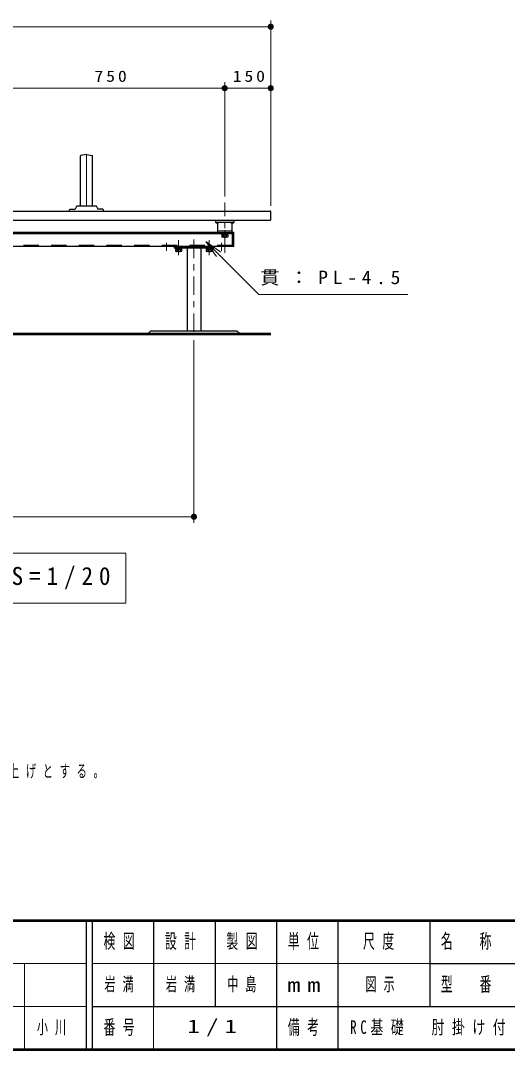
# Model space of a CAD drawing. Units: millimetres on the paper, scale 1:20. Extents: x -385 to 0, y 0 to 267.
# Drawn here: x -254.2 to -174.9, y 0 to 167.4 of the extents above; entities that cross this region are included whole.
import ezdxf

# ---------------------------------------------------------------- set-up
doc = ezdxf.new("R2010")
doc.units = ezdxf.units.MM
doc.linetypes.add('USER1', pattern=[4.5, 2.5, -2])
doc.linetypes.add('USER2', pattern=[6, 3, -1, 1, -1])
doc.layers.add('1_20', color=7, linetype='Continuous', lineweight=25)
doc.layers.add('LY_3', color=7, linetype='Continuous', lineweight=13)
doc.layers.add('CLASS1', color=7, linetype='Continuous')
doc.layers.add('LY_4', color=7, linetype='Continuous')
doc.styles.add('ＭＳ ゴシック', font='')
doc.styles.get('ＭＳ ゴシック').set_extended_font_data('MS Gothic')

# ---------------------------------------------------------------- blocks, each defined once
blk = doc.blocks.new('filled_dot')
at = {"color": 0, "linetype": 'Continuous', "lineweight": -2, "const_width": 1.25}
blk.add_lwpolyline([(-0.625, 0, 1), (0.625, 0, 1)], format="xyb", close=True, dxfattribs=at)

msp = doc.modelspace()

# ---------------------------------------------------------------- linework, layer by layer
at = {"layer": '1_20', "lineweight": 13}
for p, q in [((-213.425, 137.29), (-213.425, 167.44)), ((-303.425, 166.44), (-213.425, 166.44)), ((-220.925, 138.834), (-220.925, 157.44)), ((-258.425, 156.44), (-220.925, 156.44)), ((-220.925, 156.44), (-213.425, 156.44)), ((-224.008, 131.503), (-221.886, 129.382)), ((-224.008, 131.503), (-221.533, 129.735)), ((-222.24, 129.028), (-224.008, 131.503)), ((-225.925, 115.44), (-225.925, 85.693)), ((-225.925, 86.693), (-290.925, 86.693)), ((-237.025, 80.759), (-279.825, 80.759)), ((-237.025, 72.626), (-237.025, 80.759)), ((-279.825, 72.626), (-237.025, 72.626))]:
    msp.add_line(p, q, dxfattribs=at)
at = {"layer": '1_20', "color": 110}
for p, q in [((-244.425, 137.24), (-244.425, 145.435)), ((-243.425, 145.628), (-244.382, 145.484)), ((-243.425, 145.628), (-242.467, 145.484)), ((-242.425, 137.24), (-242.425, 145.435)), ((-246.175, 136.44), (-246.168, 136.644)), ((-246.068, 136.74), (-245.273, 136.74)), ((-245.064, 137.18), (-245.25, 136.755)), ((-243.425, 137.24), (-244.972, 137.24)), ((-241.877, 137.24), (-243.425, 137.24)), ((-241.785, 137.18), (-241.599, 136.755)), ((-240.782, 136.74), (-241.577, 136.74)), ((-240.675, 136.44), (-240.682, 136.644))]:
    msp.add_line(p, q, dxfattribs=at)
at = {"layer": '1_20', "color": 110, "lineweight": 13}
msp.add_line((-243.425, 145.628), (-243.425, 137.24), dxfattribs=at)
at = {"layer": '1_20', "linetype": 'USER2', "lineweight": 13}
msp.add_line((-220.925, 129.631), (-220.925, 137.834), dxfattribs=at)
at = {"layer": '1_20'}
for p, q in [((-303.275, 136.44), (-213.575, 136.44)), ((-213.425, 135.09), (-213.425, 136.29)), ((-303.275, 134.94), (-213.575, 134.94)), ((-222.445, 134.64), (-222.445, 134.615)), ((-222.445, 134.64), (-221.855, 134.64)), ((-222.445, 134.615), (-221.855, 134.615)), ((-222.425, 134.94), (-222.425, 134.64)), ((-222.425, 134.64), (-219.425, 134.64)), ((-222.1, 134.64), (-222.1, 132.94)), ((-221.855, 134.64), (-221.855, 134.615)), ((-219.995, 134.64), (-219.995, 134.615)), ((-219.995, 134.64), (-219.405, 134.64)), ((-219.995, 134.615), (-219.405, 134.615)), ((-219.75, 134.64), (-219.75, 132.94)), ((-219.425, 134.94), (-219.425, 134.64)), ((-219.405, 134.64), (-219.405, 134.615)), ((-222.1, 132.94), (-219.75, 132.94)), ((-221.45, 132.715), (-220.4, 132.715)), ((-221.45, 132.715), (-221.45, 132.64)), ((-221.45, 132.64), (-220.4, 132.64)), ((-221.385, 132.64), (-221.385, 132.515)), ((-220.465, 132.64), (-221.385, 132.64)), ((-220.465, 132.515), (-221.385, 132.515)), ((-220.958, 132.64), (-220.925, 132.515)), ((-220.925, 132.64), (-220.891, 132.515)), ((-220.465, 132.64), (-220.465, 132.515)), ((-220.4, 132.64), (-220.4, 132.715)), ((-228.95, 130.39), (-227.9, 130.39)), ((-228.95, 130.39), (-228.95, 130.315)), ((-228.95, 130.315), (-227.9, 130.315)), ((-228.885, 130.315), (-228.885, 130.19)), ((-227.965, 130.315), (-228.885, 130.315)), ((-227.965, 130.19), (-228.885, 130.19)), ((-228.458, 130.315), (-228.425, 130.19)), ((-228.425, 130.315), (-228.391, 130.19)), ((-227.965, 130.315), (-227.965, 130.19)), ((-227.9, 130.315), (-227.9, 130.39)), ((-223.95, 130.39), (-222.9, 130.39)), ((-223.95, 130.39), (-223.95, 130.315)), ((-223.95, 130.315), (-222.9, 130.315)), ((-223.885, 130.315), (-223.885, 130.19)), ((-222.965, 130.315), (-223.885, 130.315)), ((-222.965, 130.19), (-223.885, 130.19)), ((-223.458, 130.315), (-223.425, 130.19)), ((-223.425, 130.315), (-223.391, 130.19)), ((-222.965, 130.315), (-222.965, 130.19)), ((-222.9, 130.315), (-222.9, 130.39)), ((-232.925, 116.94), (-233.425, 116.44)), ((-232.925, 116.94), (-218.925, 116.94)), ((-218.925, 116.94), (-218.425, 116.44))]:
    msp.add_line(p, q, dxfattribs=at)
at = {"layer": '1_20', "color": 4}
for p, q in [((-219.45, 132.94), (-297.4, 132.94)), ((-219.675, 132.715), (-297.175, 132.715)), ((-222.175, 132.715), (-222.175, 132.94)), ((-219.675, 130.69), (-219.675, 132.94)), ((-219.45, 130.69), (-219.45, 132.94)), ((-219.45, 130.69), (-297.4, 130.69)), ((-229.175, 130.69), (-222.675, 130.69)), ((-229.175, 130.69), (-229.175, 130.39)), ((-222.675, 130.69), (-222.675, 130.39)), ((-222.675, 130.39), (-229.175, 130.39)), ((-227.05, 130.39), (-227.05, 116.94)), ((-224.8, 130.39), (-224.8, 116.94))]:
    msp.add_line(p, q, dxfattribs=at)
at = {"layer": '1_20', "linetype": 'USER1', "lineweight": 13}
msp.add_line((-222.1, 133.24), (-219.75, 133.24), dxfattribs=at)
at = {"layer": '1_20', "color": 131}
for p, q in [((-220.434, 132.515), (-221.416, 132.515)), ((-221.416, 132.515), (-221.416, 132.24)), ((-221.17, 132.515), (-221.17, 132.24)), ((-220.679, 132.515), (-220.679, 132.24)), ((-220.434, 132.515), (-220.434, 132.24)), ((-221.416, 132.24), (-221.337, 132.195)), ((-220.512, 132.195), (-221.337, 132.195)), ((-220.434, 132.24), (-220.512, 132.195)), ((-227.934, 130.19), (-228.916, 130.19)), ((-228.916, 130.19), (-228.916, 129.915)), ((-228.916, 129.915), (-228.837, 129.87)), ((-228.012, 129.87), (-228.837, 129.87)), ((-228.67, 130.19), (-228.67, 129.915)), ((-228.179, 130.19), (-228.179, 129.915)), ((-227.934, 129.915), (-228.012, 129.87)), ((-227.934, 130.19), (-227.934, 129.915)), ((-222.934, 130.19), (-223.916, 130.19)), ((-223.916, 130.19), (-223.916, 129.915)), ((-223.916, 129.915), (-223.837, 129.87)), ((-223.012, 129.87), (-223.837, 129.87)), ((-223.67, 130.19), (-223.67, 129.915)), ((-223.179, 130.19), (-223.179, 129.915)), ((-222.934, 129.915), (-223.012, 129.87)), ((-222.934, 130.19), (-222.934, 129.915))]:
    msp.add_line(p, q, dxfattribs=at)
at = {"layer": '1_20', "color": 4, "linetype": 'USER2', "lineweight": 13}
for p, q in [((-220.925, 133.315), (-220.925, 131.974)), ((-230.425, 131.29), (-230.425, 129.949)), ((-228.425, 131.685), (-228.425, 129.247)), ((-225.925, 131.788), (-225.925, 116.44)), ((-225.925, 131.788), (-225.925, 116.44)), ((-223.425, 131.685), (-223.425, 129.247)), ((-221.425, 131.29), (-221.425, 129.949))]:
    msp.add_line(p, q, dxfattribs=at)
at = {"layer": '1_20', "color": 4, "linetype": 'USER1', "lineweight": 13}
msp.add_line((-219.675, 130.915), (-297.175, 130.915), dxfattribs=at)
at = {"layer": '1_20', "lineweight": 50}
msp.add_line((-283.425, 116.44), (-213.425, 116.44), dxfattribs=at)
at = {"layer": '1_20', "lineweight": 13}
msp.add_lwpolyline([(-224.008, 131.503), (-215.377, 122.872), (-191.131, 122.872)], dxfattribs=at)
at = {"layer": '1_20', "color": 110}
for centre, radius, start, end in [((-244.375, 145.435), 0.05, 98.53077, 180), ((-242.475, 145.435), 0.05, 0, 81.46923), ((-246.068, 136.64), 0.1, 90, 178), ((-245.273, 136.765), 0.025, 270, 336.37062), ((-244.972, 137.14), 0.1, 90, 156.37062), ((-241.877, 137.14), 0.1, 23.62938, 90), ((-241.577, 136.765), 0.025, 203.62938, 270), ((-240.782, 136.64), 0.1, 2, 90)]:
    msp.add_arc(centre, radius, start, end, dxfattribs=at)
at = {"layer": '1_20'}
for centre, radius, start, end in [((-213.575, 136.29), 0.15, 0, 90), ((-222.15, 134.885), 0.4, 222.43594, 317.56406), ((-219.7, 134.885), 0.4, 222.43594, 317.56406), ((-213.575, 135.09), 0.15, 270, 0)]:
    msp.add_arc(centre, radius, start, end, dxfattribs=at)
at = {"layer": '1_20', "color": 131}
for centre, radius, start, end in [((-221.293, 132.453), 0.245, 240.00001, 299.99999), ((-220.925, 132.884), 0.689, 249.136, 290.864), ((-220.557, 132.453), 0.245, 240.00001, 299.99999), ((-228.793, 130.128), 0.245, 240.00001, 299.99999), ((-228.425, 130.559), 0.689, 249.136, 290.864), ((-228.057, 130.128), 0.245, 240.00001, 299.99999), ((-223.793, 130.128), 0.245, 240.00001, 299.99999), ((-223.425, 130.559), 0.689, 249.136, 290.864), ((-223.057, 130.128), 0.245, 240.00001, 299.99999)]:
    msp.add_arc(centre, radius, start, end, dxfattribs=at)
at = {"layer": 'LY_3', "lineweight": 50}
for p, q in [((-385, 21), (0, 21)), ((-385, 0), (0, 0))]:
    msp.add_line(p, q, dxfattribs=at)
at = {"layer": 'LY_3', "color": 211, "lineweight": 25}
for p, q in [((-243.5, 21), (-243.5, 0)), ((-242.5, 21), (-242.5, 0)), ((-232.5, 21), (-232.5, 7)), ((-222.5, 21), (-222.5, 7)), ((-212.5, 21), (-212.5, 0)), ((-202.5, 21), (-202.5, 7)), ((-187.5, 21), (-187.5, 7)), ((-187.5, 14), (-70, 14)), ((-242.5, 7), (0, 7))]:
    msp.add_line(p, q, dxfattribs=at)
at = {"layer": 'LY_3'}
for p, q in [((-385, 14), (-243.5, 14)), ((-253.5, 14), (-253.5, 0)), ((-242.5, 14), (-187.5, 14)), ((-385, 7), (-243.5, 7)), ((-232.5, 7), (-232.5, 0))]:
    msp.add_line(p, q, dxfattribs=at)
at = {"layer": 'LY_3', "lineweight": 25}
msp.add_line((-202.5, 7), (-202.5, 0), dxfattribs=at)

# ---------------------------------------------------------------- block references
at = {"layer": '1_20', "lineweight": 13, "xscale": 0.4, "yscale": 0.4, "rotation": 180}
for p in [(-213.425, 166.44), (-220.925, 156.44), (-213.425, 156.44), (-225.925, 86.693)]:
    msp.add_blockref('filled_dot', p, dxfattribs=at)
at = {"layer": '1_20', "lineweight": 13, "xscale": 0.4, "yscale": 0.4}
msp.add_blockref('filled_dot', (-220.925, 156.44), dxfattribs=at)

# ---------------------------------------------------------------- texts
at = {"layer": '1_20', "style": 'ＭＳ ゴシック'}
for s, insert, char_height, attachment_point in [('\\T1.33;\\W1.15;750', (-239.26, 157.44), 1.833, 8), ('\\T1.33;\\W1.15;150', (-216.754, 157.44), 1.833, 8), ('\\T1.5;\\W1.05;貫：PL-4.5', (-215.131, 125.522), 2.199, 4), ('\\T1.5;\\W0.95;立面図\u3000S=1/20', (-278.425, 76.693), 2.933, 4)]:
    msp.add_mtext(s, dxfattribs=dict(at, insert=insert, char_height=char_height, attachment_point=attachment_point))
at = {"layer": 'CLASS1', "insert": (-380.055, 44.016), "char_height": 2.053, "attachment_point": 7, "style": 'ＭＳ ゴシック'}
msp.add_mtext('\\T1.64;\\W0.6;木材は、ヒノキ（一等材）とし、カンナ・ペーパーがけの上、木材保護着色塗料（メイプル）塗装仕上げとする。', dxfattribs=at)
at = {"layer": 'LY_3', "color": 4, "char_height": 2.346, "attachment_point": 5, "style": 'ＭＳ ゴシック'}
for s, insert in [('\\T1.64;\\W0.6;検図', (-237.5, 17.5)), ('\\T1.64;\\W0.6;設計', (-227.5, 17.5)), ('\\T1.64;\\W0.6;製図', (-217.5, 17.5)), ('\\T1.64;\\W0.6;単位', (-207.5, 17.5)), ('\\T1.64;\\W0.6;尺度', (-195.25, 17.5)), ('\\T1.64;\\W0.6;名\u3000称', (-181, 17.5)), ('\\T1.64;\\W0.6;型\u3000番', (-181, 10.5)), ('\\T1.5;\\W1.35;mm', (-207.5, 10.5)), ('\\T1.64;\\W0.6;番号', (-237.5, 3.5)), ('\\T1.64;\\W0.6;備考', (-207.5, 3.5))]:
    msp.add_mtext(s, dxfattribs=dict(at, insert=insert))
at = {"layer": 'LY_4', "char_height": 2.199, "attachment_point": 4, "style": 'ＭＳ ゴシック'}
for s, insert in [('\\T1.64;\\W0.6;岩満', (-240.5, 10.5)), ('\\T1.64;\\W0.6;岩満', (-230.5, 10.5)), ('\\T1.64;\\W0.6;中島', (-220.5, 10.5)), ('\\T1.64;\\W0.6;図示', (-198, 10.5)), ('\\T1.5;\\W1.35;1/1', (-227, 3.5)), ('\\T1.58;\\W0.7;RC基礎\u3000肘掛け付', (-200.5, 3.5)), ('\\T1.64;\\W0.6;小川', (-251.5, 3.5))]:
    msp.add_mtext(s, dxfattribs=dict(at, insert=insert))

doc.saveas('drawing.dxf')
